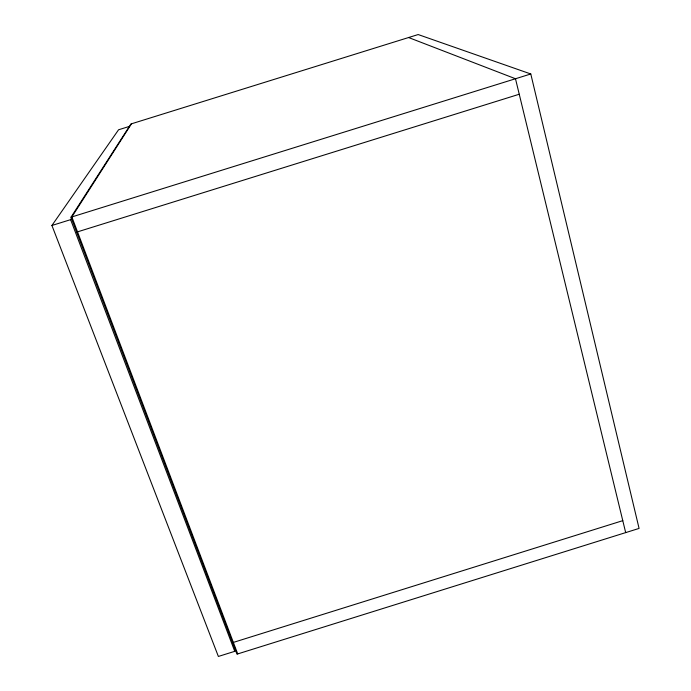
<?xml version="1.0" encoding="UTF-8"?>
<svg xmlns="http://www.w3.org/2000/svg" width="691" height="691" viewBox="0 0 691 691"><rect width="100%" height="100%" fill="white"/><g stroke="black" fill="none" stroke-linecap="round" stroke-linejoin="round"><path stroke-width="1.04" d="M234.724 648.098L234.75 651.328L218.373 656.45L51.92 225.473L70.62 219.652L71.778 217.838M131.463 123.81L71.855 216.939L237.721 653.919M71.009 217.199L130.936 123.974L418.167 34.55L530.792 73.98L639.08 528.416L236.97 654.152L71.009 217.199L530.792 73.98M51.92 225.473L118.567 129.778L129.312 126.436M232.599 642.647L622.781 520.651M76.675 232.124L519.243 94.244M408.597 37.53L515.486 78.748L625.683 532.606M70.62 219.652L234.75 651.328"/></g></svg>
